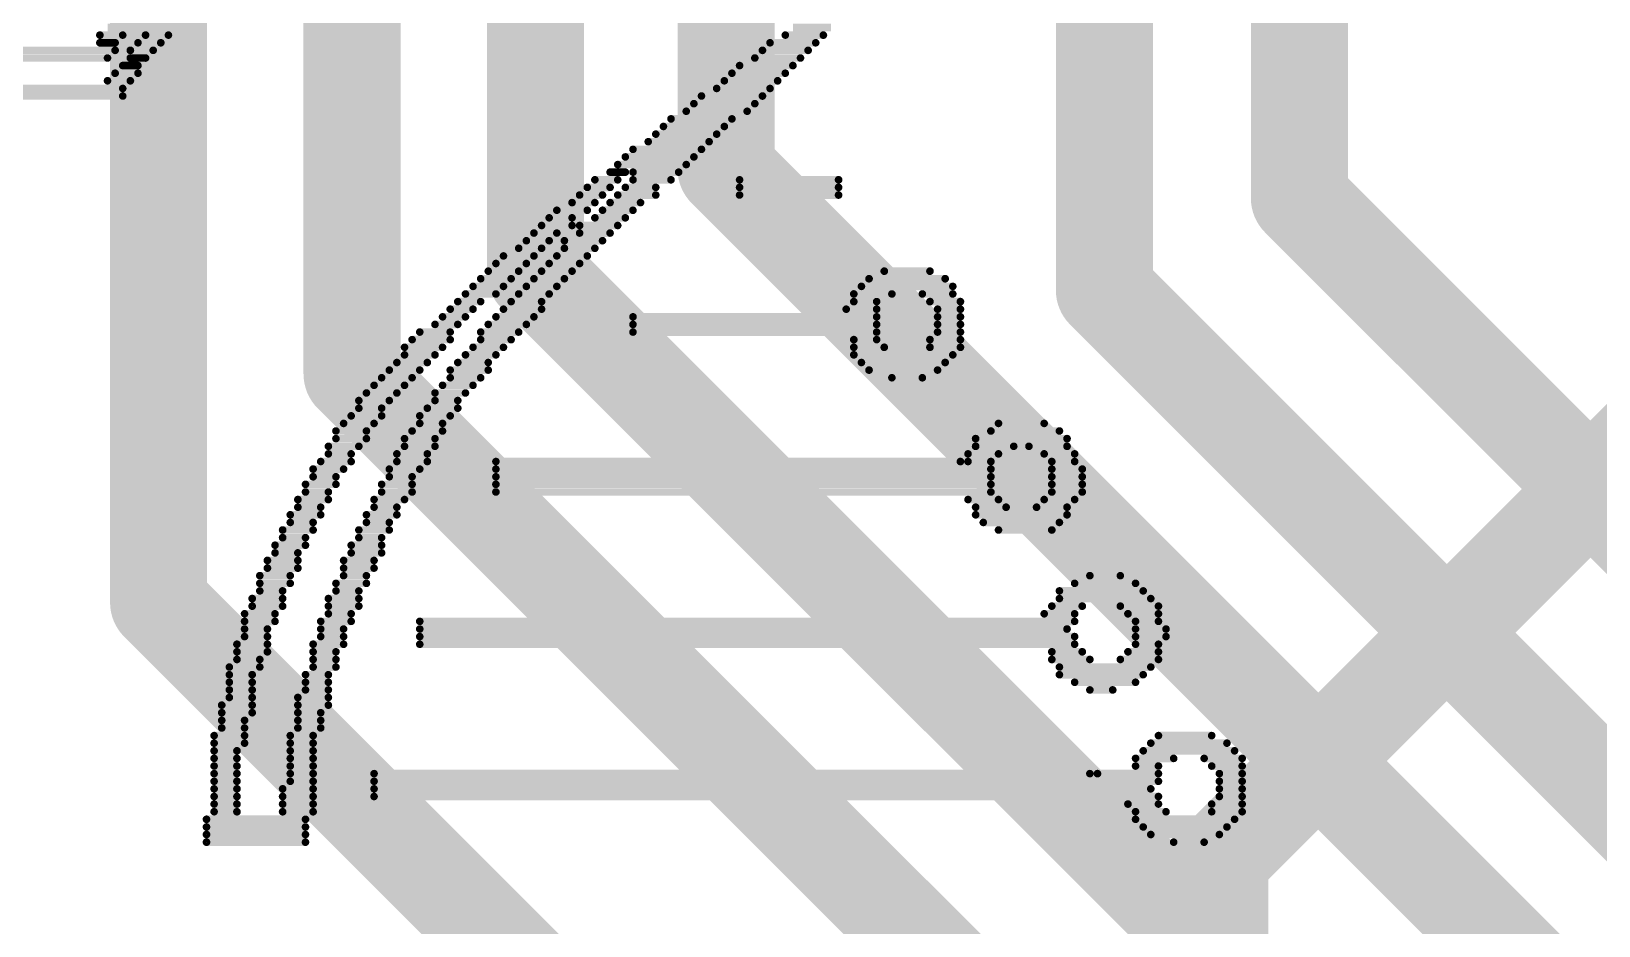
# Model space of a CAD drawing. Header units: millimetres. Extents: x 0 to 13.5, y -0.9 to 3.4.
# Drawn here: x 3.6511 to 3.8127, y 2.6218 to 2.714 of the extents above; entities that cross this region are included whole.
import ezdxf

# ---------------------------------------------------------------- set-up
doc = ezdxf.new("R2010")
doc.units = ezdxf.units.MM
doc.header["$MEASUREMENT"] = 0
for name, color, linetype in [('BottomLayer', 5, 'Continuous'), ('TopLayer', 1, 'Continuous'), ('TopOverlay', 2, 'Continuous')]:
    doc.layers.add(name, color=color, linetype=linetype)

msp = doc.modelspace()

# ---------------------------------------------------------------- linework, layer by layer
at = {"layer": 'BottomLayer', "const_width": 0.01}
for points in [[(3.70306, 2.68904), (3.70306, 3.07)], [(3.7818, 2.6968), (3.7818, 3.07)], [(3.68414, 2.67866), (3.68414, 2.88309)], [(3.7617, 2.6873), (3.7617, 2.88364)], [(3.7227, 2.6998), (3.7227, 2.813)], [(3.6642, 2.6551), (3.6642, 2.809)], [(3.7227, 2.6998), (4.0379, 2.3846)], [(3.7818, 2.6968), (4.0813, 2.3973)], [(3.70306, 2.68904), (3.8514, 2.5407)], [(3.7617, 2.6873), (4.0629, 2.3861)], [(3.68414, 2.67866), (3.831, 2.5318)], [(3.6642, 2.6551), (3.8052, 2.5141)]]:
    msp.add_lwpolyline(points, dxfattribs=at)
at = {"layer": 'BottomLayer', "const_width": 0.005}
for points in [[(3.7202, 2.6998, 1), (3.7252, 2.6998, 1)], [(3.7202, 2.6998, 1), (3.7252, 2.6998, 1)], [(3.7793, 2.6968, 1), (3.7843, 2.6968, 1)], [(3.7793, 2.6968, 1), (3.7843, 2.6968, 1)], [(3.70056, 2.68904, 1), (3.70556, 2.68904, 1)], [(3.70056, 2.68904, 1), (3.70556, 2.68904, 1)], [(3.7592, 2.6873, 1), (3.7642, 2.6873, 1)], [(3.7592, 2.6873, 1), (3.7642, 2.6873, 1)], [(3.68164, 2.67866, 1), (3.68664, 2.67866, 1)], [(3.68164, 2.67866, 1), (3.68664, 2.67866, 1)], [(3.6617, 2.6551, 1), (3.6667, 2.6551, 1)], [(3.6617, 2.6551, 1), (3.6667, 2.6551, 1)]]:
    msp.add_lwpolyline(points, format="xyb", close=True, dxfattribs=at)
at = {"layer": 'TopLayer', "const_width": 0.01}
for points in [[(3.7736, 2.6286), (3.826, 2.681)], [(3.7736, 2.501), (3.7736, 2.6286)]]:
    msp.add_lwpolyline(points, dxfattribs=at)
at = {"layer": 'TopLayer', "const_width": 0.005}
msp.add_lwpolyline([(3.7711, 2.6286, 1), (3.7761, 2.6286, 1)], format="xyb", close=True, dxfattribs=at)
msp.add_lwpolyline([(3.7711, 2.6286, 1), (3.7761, 2.6286, 1)], format="xyb", close=True, dxfattribs=at)
at = {"layer": 'TopOverlay', "const_width": 0.000785}
for points in [[(3.65894, 2.71439), (3.66129, 2.71439)], [(3.66286, 2.71439), (3.66522, 2.71439)], [(3.72959, 2.71439), (3.73351, 2.71439)], [(3.65815, 2.71361), (3.66051, 2.71361)], [(3.65815, 2.71282), (3.65972, 2.71282)], [(3.66208, 2.71282), (3.66443, 2.71282)], [(3.66286, 2.71361), (3.66522, 2.71361)], [(3.72723, 2.71282), (3.73194, 2.71282)], [(3.7288, 2.71361), (3.73273, 2.71361)], [(3.6448, 2.71204), (3.65972, 2.71204)], [(3.64637, 2.71125), (3.65894, 2.71125)], [(3.66129, 2.71204), (3.66365, 2.71204)], [(3.66129, 2.71125), (3.66286, 2.71125)], [(3.72566, 2.71125), (3.73037, 2.71125)], [(3.72645, 2.71204), (3.73116, 2.71204)], [(3.65972, 2.70968), (3.66208, 2.70968)], [(3.66051, 2.71047), (3.66208, 2.71047)], [(3.72331, 2.70968), (3.7288, 2.70968)], [(3.72409, 2.71047), (3.72959, 2.71047)], [(3.64716, 2.70811), (3.66051, 2.70811)], [(3.65894, 2.7089), (3.66129, 2.7089)], [(3.72174, 2.70811), (3.72723, 2.70811)], [(3.72252, 2.7089), (3.72802, 2.7089)], [(3.64637, 2.70733), (3.66051, 2.70733)], [(3.71938, 2.70654), (3.72566, 2.70654)], [(3.72017, 2.70733), (3.72645, 2.70733)], [(3.71703, 2.70497), (3.72331, 2.70497)], [(3.7186, 2.70576), (3.72488, 2.70576)], [(3.71546, 2.7034), (3.72174, 2.7034)], [(3.71624, 2.70419), (3.72252, 2.70419)], [(3.71232, 2.70105), (3.71938, 2.70105)], [(3.7131, 2.70183), (3.72017, 2.70183)], [(3.71467, 2.70262), (3.72095, 2.70262)], [(3.71075, 2.69948), (3.71232, 2.69948)], [(3.71153, 2.70026), (3.7186, 2.70026)], [(3.7131, 2.69948), (3.71781, 2.69948)], [(3.70839, 2.69791), (3.71075, 2.69791)], [(3.70918, 2.69869), (3.71153, 2.69869)], [(3.71232, 2.69791), (3.71546, 2.69791)], [(3.7131, 2.69869), (3.71703, 2.69869)], [(3.72409, 2.69869), (3.7343, 2.69869)], [(3.72409, 2.69791), (3.7343, 2.69791)], [(3.70682, 2.69634), (3.70918, 2.69634)], [(3.70761, 2.69712), (3.70996, 2.69712)], [(3.71075, 2.69634), (3.71389, 2.69634)], [(3.71153, 2.69712), (3.71546, 2.69712)], [(3.72409, 2.69712), (3.7343, 2.69712)], [(3.70447, 2.69477), (3.70682, 2.69477)], [(3.70525, 2.69555), (3.70839, 2.69555)], [(3.70918, 2.69477), (3.71232, 2.69477)], [(3.70996, 2.69555), (3.7131, 2.69555)], [(3.7029, 2.6932), (3.70525, 2.6932)], [(3.70368, 2.69398), (3.70682, 2.69398)], [(3.70761, 2.69398), (3.71153, 2.69398)], [(3.70761, 2.6932), (3.71075, 2.6932)], [(3.70133, 2.69163), (3.70368, 2.69163)], [(3.70211, 2.69241), (3.70447, 2.69241)], [(3.70604, 2.69241), (3.70996, 2.69241)], [(3.70604, 2.69163), (3.70918, 2.69163)], [(3.69897, 2.69006), (3.70211, 2.69006)], [(3.69976, 2.69084), (3.7029, 2.69084)], [(3.70447, 2.69006), (3.70761, 2.69006)], [(3.70525, 2.69084), (3.70839, 2.69084)], [(3.6974, 2.68849), (3.70054, 2.68849)], [(3.69819, 2.68927), (3.70133, 2.68927)], [(3.7029, 2.68849), (3.70604, 2.68849)], [(3.70368, 2.68927), (3.70682, 2.68927)], [(3.73744, 2.68849), (3.74529, 2.68849)], [(3.73901, 2.68927), (3.74372, 2.68927)], [(3.69583, 2.68692), (3.69897, 2.68692)], [(3.69662, 2.6877), (3.69976, 2.6877)], [(3.70133, 2.68692), (3.70447, 2.68692)], [(3.70211, 2.6877), (3.70525, 2.6877)], [(3.73587, 2.68692), (3.73979, 2.68692)], [(3.73665, 2.6877), (3.74608, 2.6877)], [(3.74293, 2.68692), (3.74608, 2.68692)], [(3.69426, 2.68535), (3.69662, 2.68535)], [(3.69505, 2.68613), (3.6974, 2.68613)], [(3.69976, 2.68535), (3.70368, 2.68535)], [(3.70054, 2.68613), (3.70368, 2.68613)], [(3.73508, 2.68535), (3.73822, 2.68535)], [(3.73587, 2.68613), (3.73822, 2.68613)], [(3.74372, 2.68613), (3.74686, 2.68613)], [(3.74451, 2.68535), (3.74686, 2.68535)], [(3.69269, 2.68378), (3.69505, 2.68378)], [(3.69348, 2.68456), (3.69583, 2.68456)], [(3.69819, 2.68378), (3.70211, 2.68378)], [(3.69897, 2.68456), (3.7029, 2.68456)], [(3.7131, 2.68456), (3.73822, 2.68456)], [(3.7131, 2.68378), (3.73822, 2.68378)], [(3.74451, 2.68456), (3.74686, 2.68456)], [(3.74451, 2.68378), (3.74686, 2.68378)], [(3.69034, 2.68221), (3.69426, 2.68221)], [(3.69112, 2.68299), (3.69426, 2.68299)], [(3.6974, 2.68299), (3.70133, 2.68299)], [(3.6974, 2.68221), (3.70054, 2.68221)], [(3.7131, 2.68299), (3.73822, 2.68299)], [(3.73587, 2.68221), (3.73822, 2.68221)], [(3.74372, 2.68221), (3.74686, 2.68221)], [(3.74451, 2.68299), (3.74686, 2.68299)], [(3.68955, 2.68142), (3.69348, 2.68142)], [(3.68955, 2.68064), (3.69269, 2.68064)], [(3.69583, 2.68064), (3.69897, 2.68064)], [(3.69662, 2.68142), (3.69976, 2.68142)], [(3.73587, 2.68142), (3.73901, 2.68142)], [(3.73587, 2.68064), (3.74608, 2.68064)], [(3.74372, 2.68142), (3.74686, 2.68142)], [(3.68798, 2.67907), (3.69112, 2.67907)], [(3.68877, 2.67985), (3.69191, 2.67985)], [(3.69426, 2.67907), (3.69819, 2.67907)], [(3.69505, 2.67985), (3.69819, 2.67985)], [(3.73665, 2.67985), (3.74529, 2.67985)], [(3.73744, 2.67907), (3.74451, 2.67907)], [(3.68641, 2.6775), (3.68955, 2.6775)], [(3.6872, 2.67828), (3.69034, 2.67828)], [(3.69348, 2.6775), (3.69662, 2.6775)], [(3.69426, 2.67828), (3.6974, 2.67828)], [(3.73979, 2.67828), (3.74293, 2.67828)], [(3.68484, 2.67593), (3.68798, 2.67593)], [(3.68563, 2.67671), (3.68877, 2.67671)], [(3.69269, 2.67671), (3.69583, 2.67671)], [(3.69269, 2.67593), (3.69505, 2.67593)], [(3.68406, 2.67435), (3.6872, 2.67435)], [(3.68484, 2.67514), (3.6872, 2.67514)], [(3.69112, 2.67435), (3.69426, 2.67435)], [(3.69191, 2.67514), (3.69505, 2.67514)], [(3.68249, 2.67279), (3.68563, 2.67279)], [(3.68249, 2.672), (3.68563, 2.672)], [(3.68327, 2.67357), (3.68641, 2.67357)], [(3.68955, 2.672), (3.69269, 2.672)], [(3.69034, 2.67279), (3.69348, 2.67279)], [(3.69112, 2.67357), (3.69348, 2.67357)], [(3.74843, 2.672), (3.75785, 2.672)], [(3.75, 2.67279), (3.75707, 2.67279)], [(3.75079, 2.67357), (3.7555, 2.67357)], [(3.6817, 2.67121), (3.68484, 2.67121)], [(3.6817, 2.67043), (3.68406, 2.67043)], [(3.68877, 2.67043), (3.69191, 2.67043)], [(3.68955, 2.67121), (3.69269, 2.67121)], [(3.74765, 2.67043), (3.75079, 2.67043)], [(3.74843, 2.67121), (3.75236, 2.67121)], [(3.75393, 2.67121), (3.75785, 2.67121)], [(3.7555, 2.67043), (3.75864, 2.67043)], [(3.68013, 2.66886), (3.68327, 2.66886)], [(3.68092, 2.66964), (3.68406, 2.66964)], [(3.68798, 2.66886), (3.69112, 2.66886)], [(3.68877, 2.66964), (3.69191, 2.66964)], [(3.69897, 2.66964), (3.74686, 2.66964)], [(3.69897, 2.66886), (3.75, 2.66886)], [(3.74765, 2.66964), (3.75, 2.66964)], [(3.75628, 2.66964), (3.75864, 2.66964)], [(3.75628, 2.66886), (3.75942, 2.66886)], [(3.67935, 2.66729), (3.68249, 2.66729)], [(3.68013, 2.66807), (3.68249, 2.66807)], [(3.6872, 2.66729), (3.69034, 2.66729)], [(3.68798, 2.66807), (3.69034, 2.66807)], [(3.69897, 2.66807), (3.75, 2.66807)], [(3.69897, 2.66729), (3.75, 2.66729)], [(3.75628, 2.66807), (3.75942, 2.66807)], [(3.75628, 2.66729), (3.75942, 2.66729)], [(3.67856, 2.66572), (3.6817, 2.66572)], [(3.67935, 2.6665), (3.6817, 2.6665)], [(3.68641, 2.66572), (3.68955, 2.66572)], [(3.6872, 2.6665), (3.69034, 2.6665)], [(3.69897, 2.6665), (3.75, 2.6665)], [(3.74765, 2.66572), (3.75079, 2.66572)], [(3.7555, 2.66572), (3.75864, 2.66572)], [(3.75628, 2.6665), (3.75942, 2.6665)], [(3.67778, 2.66415), (3.68092, 2.66415)], [(3.67856, 2.66493), (3.68092, 2.66493)], [(3.68563, 2.66415), (3.68877, 2.66415)], [(3.68641, 2.66493), (3.68877, 2.66493)], [(3.74843, 2.66493), (3.75157, 2.66493)], [(3.74843, 2.66415), (3.75785, 2.66415)], [(3.75471, 2.66493), (3.75785, 2.66493)], [(3.67699, 2.66258), (3.68013, 2.66258)], [(3.67778, 2.66336), (3.68013, 2.66336)], [(3.68484, 2.66258), (3.68798, 2.66258)], [(3.68563, 2.66336), (3.68798, 2.66336)], [(3.74922, 2.66336), (3.75707, 2.66336)], [(3.75079, 2.66258), (3.75628, 2.66258)], [(3.67621, 2.66101), (3.67935, 2.66101)], [(3.67699, 2.66179), (3.67935, 2.66179)], [(3.68406, 2.66101), (3.6872, 2.66101)], [(3.68484, 2.66179), (3.6872, 2.66179)], [(3.67542, 2.65944), (3.67856, 2.65944)], [(3.67621, 2.66022), (3.67856, 2.66022)], [(3.68327, 2.65944), (3.68641, 2.65944)], [(3.68406, 2.66022), (3.6872, 2.66022)], [(3.67464, 2.65787), (3.67778, 2.65787)], [(3.67542, 2.65865), (3.67856, 2.65865)], [(3.68327, 2.65865), (3.68641, 2.65865)], [(3.68327, 2.65787), (3.68563, 2.65787)], [(3.76021, 2.65787), (3.76335, 2.65787)], [(3.67464, 2.65708), (3.67778, 2.65708)], [(3.67464, 2.6563), (3.67699, 2.6563)], [(3.68249, 2.65708), (3.68563, 2.65708)], [(3.68249, 2.6563), (3.68484, 2.6563)], [(3.75707, 2.6563), (3.7657, 2.6563)], [(3.75864, 2.65708), (3.76492, 2.65708)], [(3.67385, 2.65551), (3.67699, 2.65551)], [(3.67385, 2.65473), (3.67699, 2.65473)], [(3.6817, 2.65551), (3.68484, 2.65551)], [(3.6817, 2.65473), (3.68484, 2.65473)], [(3.75628, 2.65473), (3.75942, 2.65473)], [(3.75707, 2.65551), (3.76649, 2.65551)], [(3.76335, 2.65473), (3.76727, 2.65473)], [(3.67307, 2.65394), (3.67621, 2.65394)], [(3.67307, 2.65316), (3.67621, 2.65316)], [(3.68092, 2.65316), (3.68406, 2.65316)], [(3.6817, 2.65394), (3.68406, 2.65394)], [(3.69112, 2.65316), (3.75864, 2.65316)], [(3.7555, 2.65394), (3.75864, 2.65394)], [(3.76413, 2.65394), (3.76727, 2.65394)], [(3.76492, 2.65316), (3.76727, 2.65316)], [(3.67307, 2.65237), (3.67542, 2.65237)], [(3.67307, 2.65159), (3.67542, 2.65159)], [(3.68092, 2.65237), (3.68327, 2.65237)], [(3.68092, 2.65159), (3.68327, 2.65159)], [(3.69112, 2.65237), (3.75785, 2.65237)], [(3.69112, 2.65159), (3.75864, 2.65159)], [(3.76492, 2.65237), (3.76806, 2.65237)], [(3.76492, 2.65159), (3.76806, 2.65159)], [(3.67228, 2.6508), (3.67542, 2.6508)], [(3.67228, 2.65002), (3.67542, 2.65002)], [(3.68013, 2.6508), (3.68327, 2.6508)], [(3.68013, 2.65002), (3.68249, 2.65002)], [(3.69112, 2.6508), (3.75864, 2.6508)], [(3.75628, 2.65002), (3.75942, 2.65002)], [(3.76413, 2.65002), (3.76727, 2.65002)], [(3.76492, 2.6508), (3.76727, 2.6508)], [(3.6715, 2.64845), (3.67464, 2.64845)], [(3.67228, 2.64923), (3.67464, 2.64923)], [(3.68013, 2.64923), (3.68249, 2.64923)], [(3.68013, 2.64845), (3.68249, 2.64845)], [(3.75628, 2.64923), (3.76021, 2.64923)], [(3.75707, 2.64845), (3.76649, 2.64845)], [(3.76335, 2.64923), (3.76727, 2.64923)], [(3.6715, 2.64766), (3.67385, 2.64766)], [(3.6715, 2.64688), (3.67385, 2.64688)], [(3.67935, 2.64766), (3.6817, 2.64766)], [(3.67935, 2.64688), (3.6817, 2.64688)], [(3.75707, 2.64766), (3.7657, 2.64766)], [(3.75864, 2.64688), (3.76492, 2.64688)], [(3.67071, 2.64452), (3.67385, 2.64452)], [(3.6715, 2.64609), (3.67385, 2.64609)], [(3.6715, 2.64531), (3.67385, 2.64531)], [(3.67856, 2.64531), (3.6817, 2.64531)], [(3.67856, 2.64452), (3.6817, 2.64452)], [(3.67935, 2.64609), (3.6817, 2.64609)], [(3.76021, 2.64609), (3.76256, 2.64609)], [(3.67071, 2.64374), (3.67385, 2.64374)], [(3.67071, 2.64295), (3.67307, 2.64295)], [(3.67856, 2.64374), (3.68092, 2.64374)], [(3.67856, 2.64295), (3.68092, 2.64295)], [(3.66993, 2.64138), (3.67307, 2.64138)], [(3.67071, 2.64217), (3.67307, 2.64217)], [(3.67778, 2.64138), (3.68013, 2.64138)], [(3.67856, 2.64217), (3.68092, 2.64217)], [(3.76727, 2.64138), (3.77277, 2.64138)], [(3.66993, 2.6406), (3.67307, 2.6406)], [(3.66993, 2.63981), (3.67228, 2.63981)], [(3.67778, 2.6406), (3.68013, 2.6406)], [(3.67778, 2.63981), (3.68013, 2.63981)], [(3.7657, 2.63981), (3.77512, 2.63981)], [(3.76649, 2.6406), (3.77434, 2.6406)], [(3.66993, 2.63903), (3.67228, 2.63903)], [(3.66993, 2.63824), (3.67228, 2.63824)], [(3.67778, 2.63903), (3.68013, 2.63903)], [(3.67778, 2.63824), (3.68013, 2.63824)], [(3.76492, 2.63903), (3.76884, 2.63903)], [(3.76492, 2.63824), (3.76727, 2.63824)], [(3.77198, 2.63903), (3.77591, 2.63903)], [(3.77277, 2.63824), (3.77591, 2.63824)], [(3.66993, 2.63746), (3.67228, 2.63746)], [(3.66993, 2.63667), (3.67228, 2.63667)], [(3.67778, 2.63746), (3.68013, 2.63746)], [(3.67778, 2.63667), (3.68013, 2.63667)], [(3.68641, 2.63746), (3.76021, 2.63746)], [(3.68641, 2.63667), (3.76727, 2.63667)], [(3.76099, 2.63746), (3.76727, 2.63746)], [(3.77355, 2.63746), (3.77591, 2.63746)], [(3.77355, 2.63667), (3.77591, 2.63667)], [(3.66993, 2.63589), (3.67228, 2.63589)], [(3.66993, 2.6351), (3.67228, 2.6351)], [(3.67699, 2.63589), (3.68013, 2.63589)], [(3.67699, 2.6351), (3.68013, 2.6351)], [(3.68641, 2.63589), (3.76649, 2.63589)], [(3.68641, 2.6351), (3.76727, 2.6351)], [(3.77355, 2.63589), (3.77591, 2.63589)], [(3.77355, 2.6351), (3.77591, 2.6351)], [(3.66993, 2.63432), (3.67228, 2.63432)], [(3.66993, 2.63353), (3.67228, 2.63353)], [(3.67699, 2.63432), (3.68013, 2.63432)], [(3.67699, 2.63353), (3.68013, 2.63353)], [(3.76413, 2.63432), (3.76727, 2.63432)], [(3.76492, 2.63353), (3.76806, 2.63353)], [(3.77277, 2.63432), (3.77591, 2.63432)], [(3.77277, 2.63353), (3.77591, 2.63353)], [(3.66914, 2.63275), (3.67935, 2.63275)], [(3.66914, 2.63196), (3.67935, 2.63196)], [(3.76492, 2.63275), (3.77512, 2.63275)], [(3.7657, 2.63196), (3.77434, 2.63196)], [(3.66914, 2.63118), (3.67935, 2.63118)], [(3.66914, 2.63039), (3.67935, 2.63039)], [(3.76649, 2.63118), (3.77355, 2.63118)], [(3.76884, 2.63039), (3.77198, 2.63039)]]:
    msp.add_lwpolyline(points, dxfattribs=at)
at = {"layer": 'TopOverlay', "const_width": 0.000392}
for points in [[(3.65795, 2.71361, 1), (3.65835, 2.71361, 1)], [(3.65795, 2.71282, 1), (3.65835, 2.71282, 1)], [(3.65952, 2.71282, 1), (3.65992, 2.71282, 1)], [(3.66031, 2.71361, 1), (3.6607, 2.71361, 1)], [(3.66188, 2.71282, 1), (3.66227, 2.71282, 1)], [(3.66266, 2.71361, 1), (3.66306, 2.71361, 1)], [(3.66423, 2.71282, 1), (3.66463, 2.71282, 1)], [(3.66502, 2.71361, 1), (3.66541, 2.71361, 1)], [(3.72704, 2.71282, 1), (3.72743, 2.71282, 1)], [(3.72861, 2.71361, 1), (3.729, 2.71361, 1)], [(3.73175, 2.71282, 1), (3.73214, 2.71282, 1)], [(3.73253, 2.71361, 1), (3.73293, 2.71361, 1)], [(3.65874, 2.71125, 1), (3.65913, 2.71125, 1)], [(3.65952, 2.71204, 1), (3.65992, 2.71204, 1)], [(3.66109, 2.71204, 1), (3.66149, 2.71204, 1)], [(3.66109, 2.71125, 1), (3.66149, 2.71125, 1)], [(3.66266, 2.71125, 1), (3.66306, 2.71125, 1)], [(3.66345, 2.71204, 1), (3.66384, 2.71204, 1)], [(3.72547, 2.71125, 1), (3.72586, 2.71125, 1)], [(3.72625, 2.71204, 1), (3.72665, 2.71204, 1)], [(3.73018, 2.71125, 1), (3.73057, 2.71125, 1)], [(3.73096, 2.71204, 1), (3.73136, 2.71204, 1)], [(3.65952, 2.70968, 1), (3.65992, 2.70968, 1)], [(3.66031, 2.71047, 1), (3.6607, 2.71047, 1)], [(3.66188, 2.71047, 1), (3.66227, 2.71047, 1)], [(3.66188, 2.70968, 1), (3.66227, 2.70968, 1)], [(3.72311, 2.70968, 1), (3.7235, 2.70968, 1)], [(3.7239, 2.71047, 1), (3.72429, 2.71047, 1)], [(3.72861, 2.70968, 1), (3.729, 2.70968, 1)], [(3.72939, 2.71047, 1), (3.72979, 2.71047, 1)], [(3.65874, 2.7089, 1), (3.65913, 2.7089, 1)], [(3.66031, 2.70811, 1), (3.6607, 2.70811, 1)], [(3.66109, 2.7089, 1), (3.66149, 2.7089, 1)], [(3.72154, 2.70811, 1), (3.72193, 2.70811, 1)], [(3.72233, 2.7089, 1), (3.72272, 2.7089, 1)], [(3.72704, 2.70811, 1), (3.72743, 2.70811, 1)], [(3.72782, 2.7089, 1), (3.72822, 2.7089, 1)], [(3.66031, 2.70733, 1), (3.6607, 2.70733, 1)], [(3.71919, 2.70654, 1), (3.71958, 2.70654, 1)], [(3.71997, 2.70733, 1), (3.72036, 2.70733, 1)], [(3.72547, 2.70654, 1), (3.72586, 2.70654, 1)], [(3.72625, 2.70733, 1), (3.72665, 2.70733, 1)], [(3.71683, 2.70497, 1), (3.71722, 2.70497, 1)], [(3.7184, 2.70576, 1), (3.71879, 2.70576, 1)], [(3.72311, 2.70497, 1), (3.7235, 2.70497, 1)], [(3.72468, 2.70576, 1), (3.72507, 2.70576, 1)], [(3.71526, 2.7034, 1), (3.71565, 2.7034, 1)], [(3.71605, 2.70419, 1), (3.71644, 2.70419, 1)], [(3.72154, 2.7034, 1), (3.72193, 2.7034, 1)], [(3.72233, 2.70419, 1), (3.72272, 2.70419, 1)], [(3.71212, 2.70105, 1), (3.71251, 2.70105, 1)], [(3.71291, 2.70183, 1), (3.7133, 2.70183, 1)], [(3.71448, 2.70262, 1), (3.71487, 2.70262, 1)], [(3.71919, 2.70105, 1), (3.71958, 2.70105, 1)], [(3.71997, 2.70183, 1), (3.72036, 2.70183, 1)], [(3.72076, 2.70262, 1), (3.72115, 2.70262, 1)], [(3.71055, 2.69948, 1), (3.71094, 2.69948, 1)], [(3.71134, 2.70026, 1), (3.71173, 2.70026, 1)], [(3.71212, 2.69948, 1), (3.71251, 2.69948, 1)], [(3.71291, 2.69948, 1), (3.7133, 2.69948, 1)], [(3.71762, 2.69948, 1), (3.71801, 2.69948, 1)], [(3.7184, 2.70026, 1), (3.71879, 2.70026, 1)], [(3.7082, 2.69791, 1), (3.70859, 2.69791, 1)], [(3.70898, 2.69869, 1), (3.70937, 2.69869, 1)], [(3.71055, 2.69791, 1), (3.71094, 2.69791, 1)], [(3.71134, 2.69869, 1), (3.71173, 2.69869, 1)], [(3.71212, 2.69791, 1), (3.71251, 2.69791, 1)], [(3.71291, 2.69869, 1), (3.7133, 2.69869, 1)], [(3.71526, 2.69791, 1), (3.71565, 2.69791, 1)], [(3.71683, 2.69869, 1), (3.71722, 2.69869, 1)], [(3.7239, 2.69869, 1), (3.72429, 2.69869, 1)], [(3.7239, 2.69791, 1), (3.72429, 2.69791, 1)], [(3.7341, 2.69869, 1), (3.7345, 2.69869, 1)], [(3.7341, 2.69791, 1), (3.7345, 2.69791, 1)], [(3.70663, 2.69634, 1), (3.70702, 2.69634, 1)], [(3.70741, 2.69712, 1), (3.7078, 2.69712, 1)], [(3.70898, 2.69634, 1), (3.70937, 2.69634, 1)], [(3.70977, 2.69712, 1), (3.71016, 2.69712, 1)], [(3.71055, 2.69634, 1), (3.71094, 2.69634, 1)], [(3.71134, 2.69712, 1), (3.71173, 2.69712, 1)], [(3.71369, 2.69634, 1), (3.71408, 2.69634, 1)], [(3.71526, 2.69712, 1), (3.71565, 2.69712, 1)], [(3.7239, 2.69712, 1), (3.72429, 2.69712, 1)], [(3.7341, 2.69712, 1), (3.7345, 2.69712, 1)], [(3.70427, 2.69477, 1), (3.70466, 2.69477, 1)], [(3.70506, 2.69555, 1), (3.70545, 2.69555, 1)], [(3.70663, 2.69477, 1), (3.70702, 2.69477, 1)], [(3.7082, 2.69555, 1), (3.70859, 2.69555, 1)], [(3.70898, 2.69477, 1), (3.70937, 2.69477, 1)], [(3.70977, 2.69555, 1), (3.71016, 2.69555, 1)], [(3.71212, 2.69477, 1), (3.71251, 2.69477, 1)], [(3.71291, 2.69555, 1), (3.7133, 2.69555, 1)], [(3.7027, 2.6932, 1), (3.70309, 2.6932, 1)], [(3.70349, 2.69398, 1), (3.70388, 2.69398, 1)], [(3.70506, 2.6932, 1), (3.70545, 2.6932, 1)], [(3.70663, 2.69398, 1), (3.70702, 2.69398, 1)], [(3.70741, 2.69398, 1), (3.7078, 2.69398, 1)], [(3.70741, 2.6932, 1), (3.7078, 2.6932, 1)], [(3.71055, 2.6932, 1), (3.71094, 2.6932, 1)], [(3.71134, 2.69398, 1), (3.71173, 2.69398, 1)], [(3.70113, 2.69163, 1), (3.70152, 2.69163, 1)], [(3.70192, 2.69241, 1), (3.70231, 2.69241, 1)], [(3.70349, 2.69163, 1), (3.70388, 2.69163, 1)], [(3.70427, 2.69241, 1), (3.70466, 2.69241, 1)], [(3.70584, 2.69241, 1), (3.70623, 2.69241, 1)], [(3.70584, 2.69163, 1), (3.70623, 2.69163, 1)], [(3.70898, 2.69163, 1), (3.70937, 2.69163, 1)], [(3.70977, 2.69241, 1), (3.71016, 2.69241, 1)], [(3.69878, 2.69006, 1), (3.69917, 2.69006, 1)], [(3.69956, 2.69084, 1), (3.69995, 2.69084, 1)], [(3.70192, 2.69006, 1), (3.70231, 2.69006, 1)], [(3.7027, 2.69084, 1), (3.70309, 2.69084, 1)], [(3.70427, 2.69006, 1), (3.70466, 2.69006, 1)], [(3.70506, 2.69084, 1), (3.70545, 2.69084, 1)], [(3.70741, 2.69006, 1), (3.7078, 2.69006, 1)], [(3.7082, 2.69084, 1), (3.70859, 2.69084, 1)], [(3.69721, 2.68849, 1), (3.6976, 2.68849, 1)], [(3.69799, 2.68927, 1), (3.69838, 2.68927, 1)], [(3.70035, 2.68849, 1), (3.70074, 2.68849, 1)], [(3.70113, 2.68927, 1), (3.70152, 2.68927, 1)], [(3.7027, 2.68849, 1), (3.70309, 2.68849, 1)], [(3.70349, 2.68927, 1), (3.70388, 2.68927, 1)], [(3.70584, 2.68849, 1), (3.70623, 2.68849, 1)], [(3.70663, 2.68927, 1), (3.70702, 2.68927, 1)], [(3.73724, 2.68849, 1), (3.73764, 2.68849, 1)], [(3.73881, 2.68927, 1), (3.73921, 2.68927, 1)], [(3.74352, 2.68927, 1), (3.74392, 2.68927, 1)], [(3.74509, 2.68849, 1), (3.74549, 2.68849, 1)], [(3.69564, 2.68692, 1), (3.69603, 2.68692, 1)], [(3.69642, 2.6877, 1), (3.69681, 2.6877, 1)], [(3.69878, 2.68692, 1), (3.69917, 2.68692, 1)], [(3.69956, 2.6877, 1), (3.69995, 2.6877, 1)], [(3.70113, 2.68692, 1), (3.70152, 2.68692, 1)], [(3.70192, 2.6877, 1), (3.70231, 2.6877, 1)], [(3.70427, 2.68692, 1), (3.70466, 2.68692, 1)], [(3.70506, 2.6877, 1), (3.70545, 2.6877, 1)], [(3.73567, 2.68692, 1), (3.73607, 2.68692, 1)], [(3.73646, 2.6877, 1), (3.73685, 2.6877, 1)], [(3.7396, 2.68692, 1), (3.73999, 2.68692, 1)], [(3.74274, 2.68692, 1), (3.74313, 2.68692, 1)], [(3.74588, 2.6877, 1), (3.74627, 2.6877, 1)], [(3.74588, 2.68692, 1), (3.74627, 2.68692, 1)], [(3.69407, 2.68535, 1), (3.69446, 2.68535, 1)], [(3.69485, 2.68613, 1), (3.69524, 2.68613, 1)], [(3.69642, 2.68535, 1), (3.69681, 2.68535, 1)], [(3.69721, 2.68613, 1), (3.6976, 2.68613, 1)], [(3.69956, 2.68535, 1), (3.69995, 2.68535, 1)], [(3.70035, 2.68613, 1), (3.70074, 2.68613, 1)], [(3.70349, 2.68613, 1), (3.70388, 2.68613, 1)], [(3.70349, 2.68535, 1), (3.70388, 2.68535, 1)], [(3.73489, 2.68535, 1), (3.73528, 2.68535, 1)], [(3.73567, 2.68613, 1), (3.73607, 2.68613, 1)], [(3.73803, 2.68613, 1), (3.73842, 2.68613, 1)], [(3.73803, 2.68535, 1), (3.73842, 2.68535, 1)], [(3.74352, 2.68613, 1), (3.74392, 2.68613, 1)], [(3.74431, 2.68535, 1), (3.7447, 2.68535, 1)], [(3.74666, 2.68613, 1), (3.74706, 2.68613, 1)], [(3.74666, 2.68535, 1), (3.74706, 2.68535, 1)], [(3.6925, 2.68378, 1), (3.69289, 2.68378, 1)], [(3.69328, 2.68456, 1), (3.69367, 2.68456, 1)], [(3.69485, 2.68378, 1), (3.69524, 2.68378, 1)], [(3.69564, 2.68456, 1), (3.69603, 2.68456, 1)], [(3.69799, 2.68378, 1), (3.69838, 2.68378, 1)], [(3.69878, 2.68456, 1), (3.69917, 2.68456, 1)], [(3.70192, 2.68378, 1), (3.70231, 2.68378, 1)], [(3.7027, 2.68456, 1), (3.70309, 2.68456, 1)], [(3.71291, 2.68456, 1), (3.7133, 2.68456, 1)], [(3.71291, 2.68378, 1), (3.7133, 2.68378, 1)], [(3.73803, 2.68456, 1), (3.73842, 2.68456, 1)], [(3.73803, 2.68378, 1), (3.73842, 2.68378, 1)], [(3.74431, 2.68456, 1), (3.7447, 2.68456, 1)], [(3.74431, 2.68378, 1), (3.7447, 2.68378, 1)], [(3.74666, 2.68456, 1), (3.74706, 2.68456, 1)], [(3.74666, 2.68378, 1), (3.74706, 2.68378, 1)], [(3.69014, 2.68221, 1), (3.69053, 2.68221, 1)], [(3.69093, 2.68299, 1), (3.69132, 2.68299, 1)], [(3.69407, 2.68299, 1), (3.69446, 2.68299, 1)], [(3.69407, 2.68221, 1), (3.69446, 2.68221, 1)], [(3.69721, 2.68299, 1), (3.6976, 2.68299, 1)], [(3.69721, 2.68221, 1), (3.6976, 2.68221, 1)], [(3.70035, 2.68221, 1), (3.70074, 2.68221, 1)], [(3.70113, 2.68299, 1), (3.70152, 2.68299, 1)], [(3.71291, 2.68299, 1), (3.7133, 2.68299, 1)], [(3.73567, 2.68221, 1), (3.73607, 2.68221, 1)], [(3.73803, 2.68299, 1), (3.73842, 2.68299, 1)], [(3.73803, 2.68221, 1), (3.73842, 2.68221, 1)], [(3.74352, 2.68221, 1), (3.74392, 2.68221, 1)], [(3.74431, 2.68299, 1), (3.7447, 2.68299, 1)], [(3.74666, 2.68299, 1), (3.74706, 2.68299, 1)], [(3.74666, 2.68221, 1), (3.74706, 2.68221, 1)], [(3.68936, 2.68142, 1), (3.68975, 2.68142, 1)], [(3.68936, 2.68064, 1), (3.68975, 2.68064, 1)], [(3.6925, 2.68064, 1), (3.69289, 2.68064, 1)], [(3.69328, 2.68142, 1), (3.69367, 2.68142, 1)], [(3.69564, 2.68064, 1), (3.69603, 2.68064, 1)], [(3.69642, 2.68142, 1), (3.69681, 2.68142, 1)], [(3.69878, 2.68064, 1), (3.69917, 2.68064, 1)], [(3.69956, 2.68142, 1), (3.69995, 2.68142, 1)], [(3.73567, 2.68142, 1), (3.73607, 2.68142, 1)], [(3.73567, 2.68064, 1), (3.73607, 2.68064, 1)], [(3.73881, 2.68142, 1), (3.73921, 2.68142, 1)], [(3.74352, 2.68142, 1), (3.74392, 2.68142, 1)], [(3.74588, 2.68064, 1), (3.74627, 2.68064, 1)], [(3.74666, 2.68142, 1), (3.74706, 2.68142, 1)], [(3.68779, 2.67907, 1), (3.68818, 2.67907, 1)], [(3.68857, 2.67985, 1), (3.68896, 2.67985, 1)], [(3.69093, 2.67907, 1), (3.69132, 2.67907, 1)], [(3.69171, 2.67985, 1), (3.6921, 2.67985, 1)], [(3.69407, 2.67907, 1), (3.69446, 2.67907, 1)], [(3.69485, 2.67985, 1), (3.69524, 2.67985, 1)], [(3.69799, 2.67985, 1), (3.69838, 2.67985, 1)], [(3.69799, 2.67907, 1), (3.69838, 2.67907, 1)], [(3.73646, 2.67985, 1), (3.73685, 2.67985, 1)], [(3.73724, 2.67907, 1), (3.73764, 2.67907, 1)], [(3.74431, 2.67907, 1), (3.7447, 2.67907, 1)], [(3.74509, 2.67985, 1), (3.74549, 2.67985, 1)], [(3.68622, 2.6775, 1), (3.68661, 2.6775, 1)], [(3.687, 2.67828, 1), (3.68739, 2.67828, 1)], [(3.68936, 2.6775, 1), (3.68975, 2.6775, 1)], [(3.69014, 2.67828, 1), (3.69053, 2.67828, 1)], [(3.69328, 2.6775, 1), (3.69367, 2.6775, 1)], [(3.69407, 2.67828, 1), (3.69446, 2.67828, 1)], [(3.69642, 2.6775, 1), (3.69681, 2.6775, 1)], [(3.69721, 2.67828, 1), (3.6976, 2.67828, 1)], [(3.7396, 2.67828, 1), (3.73999, 2.67828, 1)], [(3.74274, 2.67828, 1), (3.74313, 2.67828, 1)], [(3.68465, 2.67593, 1), (3.68504, 2.67593, 1)], [(3.68543, 2.67671, 1), (3.68582, 2.67671, 1)], [(3.68779, 2.67593, 1), (3.68818, 2.67593, 1)], [(3.68857, 2.67671, 1), (3.68896, 2.67671, 1)], [(3.6925, 2.67671, 1), (3.69289, 2.67671, 1)], [(3.6925, 2.67593, 1), (3.69289, 2.67593, 1)], [(3.69485, 2.67593, 1), (3.69524, 2.67593, 1)], [(3.69564, 2.67671, 1), (3.69603, 2.67671, 1)], [(3.68386, 2.67435, 1), (3.68425, 2.67435, 1)], [(3.68465, 2.67514, 1), (3.68504, 2.67514, 1)], [(3.687, 2.67514, 1), (3.68739, 2.67514, 1)], [(3.687, 2.67435, 1), (3.68739, 2.67435, 1)], [(3.69093, 2.67435, 1), (3.69132, 2.67435, 1)], [(3.69171, 2.67514, 1), (3.6921, 2.67514, 1)], [(3.69407, 2.67435, 1), (3.69446, 2.67435, 1)], [(3.69485, 2.67514, 1), (3.69524, 2.67514, 1)], [(3.68229, 2.67279, 1), (3.68268, 2.67279, 1)], [(3.68229, 2.672, 1), (3.68268, 2.672, 1)], [(3.68308, 2.67357, 1), (3.68347, 2.67357, 1)], [(3.68543, 2.67279, 1), (3.68582, 2.67279, 1)], [(3.68543, 2.672, 1), (3.68582, 2.672, 1)], [(3.68622, 2.67357, 1), (3.68661, 2.67357, 1)], [(3.68936, 2.672, 1), (3.68975, 2.672, 1)], [(3.69014, 2.67279, 1), (3.69053, 2.67279, 1)], [(3.69093, 2.67357, 1), (3.69132, 2.67357, 1)], [(3.6925, 2.672, 1), (3.69289, 2.672, 1)], [(3.69328, 2.67357, 1), (3.69367, 2.67357, 1)], [(3.69328, 2.67279, 1), (3.69367, 2.67279, 1)], [(3.74823, 2.672, 1), (3.74863, 2.672, 1)], [(3.7498, 2.67279, 1), (3.7502, 2.67279, 1)], [(3.75059, 2.67357, 1), (3.75098, 2.67357, 1)], [(3.7553, 2.67357, 1), (3.75569, 2.67357, 1)], [(3.75687, 2.67279, 1), (3.75726, 2.67279, 1)], [(3.75765, 2.672, 1), (3.75805, 2.672, 1)], [(3.68151, 2.67121, 1), (3.6819, 2.67121, 1)], [(3.68151, 2.67043, 1), (3.6819, 2.67043, 1)], [(3.68386, 2.67043, 1), (3.68425, 2.67043, 1)], [(3.68465, 2.67121, 1), (3.68504, 2.67121, 1)], [(3.68857, 2.67043, 1), (3.68896, 2.67043, 1)], [(3.68936, 2.67121, 1), (3.68975, 2.67121, 1)], [(3.69171, 2.67043, 1), (3.6921, 2.67043, 1)], [(3.6925, 2.67121, 1), (3.69289, 2.67121, 1)], [(3.74745, 2.67043, 1), (3.74784, 2.67043, 1)], [(3.74823, 2.67121, 1), (3.74863, 2.67121, 1)], [(3.75059, 2.67043, 1), (3.75098, 2.67043, 1)], [(3.75216, 2.67121, 1), (3.75255, 2.67121, 1)], [(3.75373, 2.67121, 1), (3.75412, 2.67121, 1)], [(3.7553, 2.67043, 1), (3.75569, 2.67043, 1)], [(3.75765, 2.67121, 1), (3.75805, 2.67121, 1)], [(3.75844, 2.67043, 1), (3.75883, 2.67043, 1)], [(3.67993, 2.66886, 1), (3.68033, 2.66886, 1)], [(3.68072, 2.66964, 1), (3.68111, 2.66964, 1)], [(3.68308, 2.66886, 1), (3.68347, 2.66886, 1)], [(3.68386, 2.66964, 1), (3.68425, 2.66964, 1)], [(3.68779, 2.66886, 1), (3.68818, 2.66886, 1)], [(3.68857, 2.66964, 1), (3.68896, 2.66964, 1)], [(3.69093, 2.66886, 1), (3.69132, 2.66886, 1)], [(3.69171, 2.66964, 1), (3.6921, 2.66964, 1)], [(3.69878, 2.66964, 1), (3.69917, 2.66964, 1)], [(3.69878, 2.66886, 1), (3.69917, 2.66886, 1)], [(3.74666, 2.66964, 1), (3.74706, 2.66964, 1)], [(3.74745, 2.66964, 1), (3.74784, 2.66964, 1)], [(3.7498, 2.66964, 1), (3.7502, 2.66964, 1)], [(3.7498, 2.66886, 1), (3.7502, 2.66886, 1)], [(3.75608, 2.66964, 1), (3.75648, 2.66964, 1)], [(3.75608, 2.66886, 1), (3.75648, 2.66886, 1)], [(3.75844, 2.66964, 1), (3.75883, 2.66964, 1)], [(3.75922, 2.66886, 1), (3.75962, 2.66886, 1)], [(3.67915, 2.66729, 1), (3.67954, 2.66729, 1)], [(3.67993, 2.66807, 1), (3.68033, 2.66807, 1)], [(3.68229, 2.66807, 1), (3.68268, 2.66807, 1)], [(3.68229, 2.66729, 1), (3.68268, 2.66729, 1)], [(3.687, 2.66729, 1), (3.68739, 2.66729, 1)], [(3.68779, 2.66807, 1), (3.68818, 2.66807, 1)], [(3.69014, 2.66807, 1), (3.69053, 2.66807, 1)], [(3.69014, 2.66729, 1), (3.69053, 2.66729, 1)], [(3.69878, 2.66807, 1), (3.69917, 2.66807, 1)], [(3.69878, 2.66729, 1), (3.69917, 2.66729, 1)], [(3.7498, 2.66807, 1), (3.7502, 2.66807, 1)], [(3.7498, 2.66729, 1), (3.7502, 2.66729, 1)], [(3.75608, 2.66807, 1), (3.75648, 2.66807, 1)], [(3.75608, 2.66729, 1), (3.75648, 2.66729, 1)], [(3.75922, 2.66807, 1), (3.75962, 2.66807, 1)], [(3.75922, 2.66729, 1), (3.75962, 2.66729, 1)], [(3.67836, 2.66572, 1), (3.67876, 2.66572, 1)], [(3.67915, 2.6665, 1), (3.67954, 2.6665, 1)], [(3.68151, 2.6665, 1), (3.6819, 2.6665, 1)], [(3.68151, 2.66572, 1), (3.6819, 2.66572, 1)], [(3.68622, 2.66572, 1), (3.68661, 2.66572, 1)], [(3.687, 2.6665, 1), (3.68739, 2.6665, 1)], [(3.68936, 2.66572, 1), (3.68975, 2.66572, 1)], [(3.69014, 2.6665, 1), (3.69053, 2.6665, 1)], [(3.69878, 2.6665, 1), (3.69917, 2.6665, 1)], [(3.74745, 2.66572, 1), (3.74784, 2.66572, 1)], [(3.7498, 2.6665, 1), (3.7502, 2.6665, 1)], [(3.75059, 2.66572, 1), (3.75098, 2.66572, 1)], [(3.7553, 2.66572, 1), (3.75569, 2.66572, 1)], [(3.75608, 2.6665, 1), (3.75648, 2.6665, 1)], [(3.75844, 2.66572, 1), (3.75883, 2.66572, 1)], [(3.75922, 2.6665, 1), (3.75962, 2.6665, 1)], [(3.67758, 2.66415, 1), (3.67797, 2.66415, 1)], [(3.67836, 2.66493, 1), (3.67876, 2.66493, 1)], [(3.68072, 2.66493, 1), (3.68111, 2.66493, 1)], [(3.68072, 2.66415, 1), (3.68111, 2.66415, 1)], [(3.68543, 2.66415, 1), (3.68582, 2.66415, 1)], [(3.68622, 2.66493, 1), (3.68661, 2.66493, 1)], [(3.68857, 2.66493, 1), (3.68896, 2.66493, 1)], [(3.68857, 2.66415, 1), (3.68896, 2.66415, 1)], [(3.74823, 2.66493, 1), (3.74863, 2.66493, 1)], [(3.74823, 2.66415, 1), (3.74863, 2.66415, 1)], [(3.75137, 2.66493, 1), (3.75177, 2.66493, 1)], [(3.75451, 2.66493, 1), (3.75491, 2.66493, 1)], [(3.75765, 2.66493, 1), (3.75805, 2.66493, 1)], [(3.75765, 2.66415, 1), (3.75805, 2.66415, 1)], [(3.67679, 2.66258, 1), (3.67719, 2.66258, 1)], [(3.67758, 2.66336, 1), (3.67797, 2.66336, 1)], [(3.67993, 2.66336, 1), (3.68033, 2.66336, 1)], [(3.67993, 2.66258, 1), (3.68033, 2.66258, 1)], [(3.68465, 2.66258, 1), (3.68504, 2.66258, 1)], [(3.68543, 2.66336, 1), (3.68582, 2.66336, 1)], [(3.68779, 2.66336, 1), (3.68818, 2.66336, 1)], [(3.68779, 2.66258, 1), (3.68818, 2.66258, 1)], [(3.74902, 2.66336, 1), (3.74941, 2.66336, 1)], [(3.75059, 2.66258, 1), (3.75098, 2.66258, 1)], [(3.75608, 2.66258, 1), (3.75648, 2.66258, 1)], [(3.75687, 2.66336, 1), (3.75726, 2.66336, 1)], [(3.67601, 2.66101, 1), (3.6764, 2.66101, 1)], [(3.67679, 2.66179, 1), (3.67719, 2.66179, 1)], [(3.67915, 2.66179, 1), (3.67954, 2.66179, 1)], [(3.67915, 2.66101, 1), (3.67954, 2.66101, 1)], [(3.68386, 2.66101, 1), (3.68425, 2.66101, 1)], [(3.68465, 2.66179, 1), (3.68504, 2.66179, 1)], [(3.687, 2.66179, 1), (3.68739, 2.66179, 1)], [(3.687, 2.66101, 1), (3.68739, 2.66101, 1)], [(3.67522, 2.65944, 1), (3.67562, 2.65944, 1)], [(3.67601, 2.66022, 1), (3.6764, 2.66022, 1)], [(3.67836, 2.66022, 1), (3.67876, 2.66022, 1)], [(3.67836, 2.65944, 1), (3.67876, 2.65944, 1)], [(3.68308, 2.65944, 1), (3.68347, 2.65944, 1)], [(3.68386, 2.66022, 1), (3.68425, 2.66022, 1)], [(3.68622, 2.65944, 1), (3.68661, 2.65944, 1)], [(3.687, 2.66022, 1), (3.68739, 2.66022, 1)], [(3.67444, 2.65787, 1), (3.67483, 2.65787, 1)], [(3.67522, 2.65865, 1), (3.67562, 2.65865, 1)], [(3.67758, 2.65787, 1), (3.67797, 2.65787, 1)], [(3.67836, 2.65865, 1), (3.67876, 2.65865, 1)], [(3.68308, 2.65865, 1), (3.68347, 2.65865, 1)], [(3.68308, 2.65787, 1), (3.68347, 2.65787, 1)], [(3.68543, 2.65787, 1), (3.68582, 2.65787, 1)], [(3.68622, 2.65865, 1), (3.68661, 2.65865, 1)], [(3.76001, 2.65787, 1), (3.7604, 2.65787, 1)], [(3.76315, 2.65787, 1), (3.76354, 2.65787, 1)], [(3.67444, 2.65708, 1), (3.67483, 2.65708, 1)], [(3.67444, 2.6563, 1), (3.67483, 2.6563, 1)], [(3.67679, 2.6563, 1), (3.67719, 2.6563, 1)], [(3.67758, 2.65708, 1), (3.67797, 2.65708, 1)], [(3.68229, 2.65708, 1), (3.68268, 2.65708, 1)], [(3.68229, 2.6563, 1), (3.68268, 2.6563, 1)], [(3.68465, 2.6563, 1), (3.68504, 2.6563, 1)], [(3.68543, 2.65708, 1), (3.68582, 2.65708, 1)], [(3.75687, 2.6563, 1), (3.75726, 2.6563, 1)], [(3.75844, 2.65708, 1), (3.75883, 2.65708, 1)], [(3.76472, 2.65708, 1), (3.76511, 2.65708, 1)], [(3.76551, 2.6563, 1), (3.7659, 2.6563, 1)], [(3.67365, 2.65551, 1), (3.67405, 2.65551, 1)], [(3.67365, 2.65473, 1), (3.67405, 2.65473, 1)], [(3.67679, 2.65551, 1), (3.67719, 2.65551, 1)], [(3.67679, 2.65473, 1), (3.67719, 2.65473, 1)], [(3.68151, 2.65551, 1), (3.6819, 2.65551, 1)], [(3.68151, 2.65473, 1), (3.6819, 2.65473, 1)], [(3.68465, 2.65551, 1), (3.68504, 2.65551, 1)], [(3.68465, 2.65473, 1), (3.68504, 2.65473, 1)], [(3.75608, 2.65473, 1), (3.75648, 2.65473, 1)], [(3.75687, 2.65551, 1), (3.75726, 2.65551, 1)], [(3.75922, 2.65473, 1), (3.75962, 2.65473, 1)], [(3.76315, 2.65473, 1), (3.76354, 2.65473, 1)], [(3.76629, 2.65551, 1), (3.76668, 2.65551, 1)], [(3.76708, 2.65473, 1), (3.76747, 2.65473, 1)], [(3.67287, 2.65394, 1), (3.67326, 2.65394, 1)], [(3.67287, 2.65316, 1), (3.67326, 2.65316, 1)], [(3.67601, 2.65394, 1), (3.6764, 2.65394, 1)], [(3.67601, 2.65316, 1), (3.6764, 2.65316, 1)], [(3.68072, 2.65316, 1), (3.68111, 2.65316, 1)], [(3.68151, 2.65394, 1), (3.6819, 2.65394, 1)], [(3.68386, 2.65394, 1), (3.68425, 2.65394, 1)], [(3.68386, 2.65316, 1), (3.68425, 2.65316, 1)], [(3.69093, 2.65316, 1), (3.69132, 2.65316, 1)], [(3.7553, 2.65394, 1), (3.75569, 2.65394, 1)], [(3.75844, 2.65394, 1), (3.75883, 2.65394, 1)], [(3.75844, 2.65316, 1), (3.75883, 2.65316, 1)], [(3.76393, 2.65394, 1), (3.76433, 2.65394, 1)], [(3.76472, 2.65316, 1), (3.76511, 2.65316, 1)], [(3.76708, 2.65394, 1), (3.76747, 2.65394, 1)], [(3.76708, 2.65316, 1), (3.76747, 2.65316, 1)], [(3.67287, 2.65237, 1), (3.67326, 2.65237, 1)], [(3.67287, 2.65159, 1), (3.67326, 2.65159, 1)], [(3.67522, 2.65237, 1), (3.67562, 2.65237, 1)], [(3.67522, 2.65159, 1), (3.67562, 2.65159, 1)], [(3.68072, 2.65237, 1), (3.68111, 2.65237, 1)], [(3.68072, 2.65159, 1), (3.68111, 2.65159, 1)], [(3.68308, 2.65237, 1), (3.68347, 2.65237, 1)], [(3.68308, 2.65159, 1), (3.68347, 2.65159, 1)], [(3.69093, 2.65237, 1), (3.69132, 2.65237, 1)], [(3.69093, 2.65159, 1), (3.69132, 2.65159, 1)], [(3.75765, 2.65237, 1), (3.75805, 2.65237, 1)], [(3.75844, 2.65159, 1), (3.75883, 2.65159, 1)], [(3.76472, 2.65237, 1), (3.76511, 2.65237, 1)], [(3.76472, 2.65159, 1), (3.76511, 2.65159, 1)], [(3.76786, 2.65237, 1), (3.76825, 2.65237, 1)], [(3.76786, 2.65159, 1), (3.76825, 2.65159, 1)], [(3.67208, 2.6508, 1), (3.67248, 2.6508, 1)], [(3.67208, 2.65002, 1), (3.67248, 2.65002, 1)], [(3.67522, 2.6508, 1), (3.67562, 2.6508, 1)], [(3.67522, 2.65002, 1), (3.67562, 2.65002, 1)], [(3.67993, 2.6508, 1), (3.68033, 2.6508, 1)], [(3.67993, 2.65002, 1), (3.68033, 2.65002, 1)], [(3.68229, 2.65002, 1), (3.68268, 2.65002, 1)], [(3.68308, 2.6508, 1), (3.68347, 2.6508, 1)], [(3.69093, 2.6508, 1), (3.69132, 2.6508, 1)], [(3.75608, 2.65002, 1), (3.75648, 2.65002, 1)], [(3.75844, 2.6508, 1), (3.75883, 2.6508, 1)], [(3.75922, 2.65002, 1), (3.75962, 2.65002, 1)], [(3.76393, 2.65002, 1), (3.76433, 2.65002, 1)], [(3.76472, 2.6508, 1), (3.76511, 2.6508, 1)], [(3.76708, 2.6508, 1), (3.76747, 2.6508, 1)], [(3.76708, 2.65002, 1), (3.76747, 2.65002, 1)], [(3.6713, 2.64845, 1), (3.67169, 2.64845, 1)], [(3.67208, 2.64923, 1), (3.67248, 2.64923, 1)], [(3.67444, 2.64923, 1), (3.67483, 2.64923, 1)], [(3.67444, 2.64845, 1), (3.67483, 2.64845, 1)], [(3.67993, 2.64923, 1), (3.68033, 2.64923, 1)], [(3.67993, 2.64845, 1), (3.68033, 2.64845, 1)], [(3.68229, 2.64923, 1), (3.68268, 2.64923, 1)], [(3.68229, 2.64845, 1), (3.68268, 2.64845, 1)], [(3.75608, 2.64923, 1), (3.75648, 2.64923, 1)], [(3.75687, 2.64845, 1), (3.75726, 2.64845, 1)], [(3.76001, 2.64923, 1), (3.7604, 2.64923, 1)], [(3.76315, 2.64923, 1), (3.76354, 2.64923, 1)], [(3.76629, 2.64845, 1), (3.76668, 2.64845, 1)], [(3.76708, 2.64923, 1), (3.76747, 2.64923, 1)], [(3.6713, 2.64766, 1), (3.67169, 2.64766, 1)], [(3.6713, 2.64688, 1), (3.67169, 2.64688, 1)], [(3.67365, 2.64766, 1), (3.67405, 2.64766, 1)], [(3.67365, 2.64688, 1), (3.67405, 2.64688, 1)], [(3.67915, 2.64766, 1), (3.67954, 2.64766, 1)], [(3.67915, 2.64688, 1), (3.67954, 2.64688, 1)], [(3.68151, 2.64766, 1), (3.6819, 2.64766, 1)], [(3.68151, 2.64688, 1), (3.6819, 2.64688, 1)], [(3.75687, 2.64766, 1), (3.75726, 2.64766, 1)], [(3.75844, 2.64688, 1), (3.75883, 2.64688, 1)], [(3.76472, 2.64688, 1), (3.76511, 2.64688, 1)], [(3.76551, 2.64766, 1), (3.7659, 2.64766, 1)], [(3.67051, 2.64452, 1), (3.67091, 2.64452, 1)], [(3.6713, 2.64609, 1), (3.67169, 2.64609, 1)], [(3.6713, 2.64531, 1), (3.67169, 2.64531, 1)], [(3.67365, 2.64609, 1), (3.67405, 2.64609, 1)], [(3.67365, 2.64531, 1), (3.67405, 2.64531, 1)], [(3.67365, 2.64452, 1), (3.67405, 2.64452, 1)], [(3.67836, 2.64531, 1), (3.67876, 2.64531, 1)], [(3.67836, 2.64452, 1), (3.67876, 2.64452, 1)], [(3.67915, 2.64609, 1), (3.67954, 2.64609, 1)], [(3.68151, 2.64609, 1), (3.6819, 2.64609, 1)], [(3.68151, 2.64531, 1), (3.6819, 2.64531, 1)], [(3.68151, 2.64452, 1), (3.6819, 2.64452, 1)], [(3.76001, 2.64609, 1), (3.7604, 2.64609, 1)], [(3.76236, 2.64609, 1), (3.76276, 2.64609, 1)], [(3.67051, 2.64374, 1), (3.67091, 2.64374, 1)], [(3.67051, 2.64295, 1), (3.67091, 2.64295, 1)], [(3.67287, 2.64295, 1), (3.67326, 2.64295, 1)], [(3.67365, 2.64374, 1), (3.67405, 2.64374, 1)], [(3.67836, 2.64374, 1), (3.67876, 2.64374, 1)], [(3.67836, 2.64295, 1), (3.67876, 2.64295, 1)], [(3.68072, 2.64374, 1), (3.68111, 2.64374, 1)], [(3.68072, 2.64295, 1), (3.68111, 2.64295, 1)], [(3.66973, 2.64138, 1), (3.67012, 2.64138, 1)], [(3.67051, 2.64217, 1), (3.67091, 2.64217, 1)], [(3.67287, 2.64217, 1), (3.67326, 2.64217, 1)], [(3.67287, 2.64138, 1), (3.67326, 2.64138, 1)], [(3.67758, 2.64138, 1), (3.67797, 2.64138, 1)], [(3.67836, 2.64217, 1), (3.67876, 2.64217, 1)], [(3.67993, 2.64138, 1), (3.68033, 2.64138, 1)], [(3.68072, 2.64217, 1), (3.68111, 2.64217, 1)], [(3.76708, 2.64138, 1), (3.76747, 2.64138, 1)], [(3.77257, 2.64138, 1), (3.77296, 2.64138, 1)], [(3.66973, 2.6406, 1), (3.67012, 2.6406, 1)], [(3.66973, 2.63981, 1), (3.67012, 2.63981, 1)], [(3.67208, 2.63981, 1), (3.67248, 2.63981, 1)], [(3.67287, 2.6406, 1), (3.67326, 2.6406, 1)], [(3.67758, 2.6406, 1), (3.67797, 2.6406, 1)], [(3.67758, 2.63981, 1), (3.67797, 2.63981, 1)], [(3.67993, 2.6406, 1), (3.68033, 2.6406, 1)], [(3.67993, 2.63981, 1), (3.68033, 2.63981, 1)], [(3.76551, 2.63981, 1), (3.7659, 2.63981, 1)], [(3.76629, 2.6406, 1), (3.76668, 2.6406, 1)], [(3.77414, 2.6406, 1), (3.77453, 2.6406, 1)], [(3.77493, 2.63981, 1), (3.77532, 2.63981, 1)], [(3.66973, 2.63903, 1), (3.67012, 2.63903, 1)], [(3.66973, 2.63824, 1), (3.67012, 2.63824, 1)], [(3.67208, 2.63903, 1), (3.67248, 2.63903, 1)], [(3.67208, 2.63824, 1), (3.67248, 2.63824, 1)], [(3.67758, 2.63903, 1), (3.67797, 2.63903, 1)], [(3.67758, 2.63824, 1), (3.67797, 2.63824, 1)], [(3.67993, 2.63903, 1), (3.68033, 2.63903, 1)], [(3.67993, 2.63824, 1), (3.68033, 2.63824, 1)], [(3.76472, 2.63903, 1), (3.76511, 2.63903, 1)], [(3.76472, 2.63824, 1), (3.76511, 2.63824, 1)], [(3.76708, 2.63824, 1), (3.76747, 2.63824, 1)], [(3.76865, 2.63903, 1), (3.76904, 2.63903, 1)], [(3.77179, 2.63903, 1), (3.77218, 2.63903, 1)], [(3.77257, 2.63824, 1), (3.77296, 2.63824, 1)], [(3.77571, 2.63903, 1), (3.7761, 2.63903, 1)], [(3.77571, 2.63824, 1), (3.7761, 2.63824, 1)], [(3.66973, 2.63746, 1), (3.67012, 2.63746, 1)], [(3.66973, 2.63667, 1), (3.67012, 2.63667, 1)], [(3.67208, 2.63746, 1), (3.67248, 2.63746, 1)], [(3.67208, 2.63667, 1), (3.67248, 2.63667, 1)], [(3.67758, 2.63746, 1), (3.67797, 2.63746, 1)], [(3.67758, 2.63667, 1), (3.67797, 2.63667, 1)], [(3.67993, 2.63746, 1), (3.68033, 2.63746, 1)], [(3.67993, 2.63667, 1), (3.68033, 2.63667, 1)], [(3.68622, 2.63746, 1), (3.68661, 2.63746, 1)], [(3.68622, 2.63667, 1), (3.68661, 2.63667, 1)], [(3.76001, 2.63746, 1), (3.7604, 2.63746, 1)], [(3.76079, 2.63746, 1), (3.76119, 2.63746, 1)], [(3.76708, 2.63746, 1), (3.76747, 2.63746, 1)], [(3.76708, 2.63667, 1), (3.76747, 2.63667, 1)], [(3.77336, 2.63746, 1), (3.77375, 2.63746, 1)], [(3.77336, 2.63667, 1), (3.77375, 2.63667, 1)], [(3.77571, 2.63746, 1), (3.7761, 2.63746, 1)], [(3.77571, 2.63667, 1), (3.7761, 2.63667, 1)], [(3.66973, 2.63589, 1), (3.67012, 2.63589, 1)], [(3.66973, 2.6351, 1), (3.67012, 2.6351, 1)], [(3.67208, 2.63589, 1), (3.67248, 2.63589, 1)], [(3.67208, 2.6351, 1), (3.67248, 2.6351, 1)], [(3.67679, 2.63589, 1), (3.67719, 2.63589, 1)], [(3.67679, 2.6351, 1), (3.67719, 2.6351, 1)], [(3.67993, 2.63589, 1), (3.68033, 2.63589, 1)], [(3.67993, 2.6351, 1), (3.68033, 2.6351, 1)], [(3.68622, 2.63589, 1), (3.68661, 2.63589, 1)], [(3.68622, 2.6351, 1), (3.68661, 2.6351, 1)], [(3.76629, 2.63589, 1), (3.76668, 2.63589, 1)], [(3.76708, 2.6351, 1), (3.76747, 2.6351, 1)], [(3.77336, 2.63589, 1), (3.77375, 2.63589, 1)], [(3.77336, 2.6351, 1), (3.77375, 2.6351, 1)], [(3.77571, 2.63589, 1), (3.7761, 2.63589, 1)], [(3.77571, 2.6351, 1), (3.7761, 2.6351, 1)], [(3.66973, 2.63432, 1), (3.67012, 2.63432, 1)], [(3.66973, 2.63353, 1), (3.67012, 2.63353, 1)], [(3.67208, 2.63432, 1), (3.67248, 2.63432, 1)], [(3.67208, 2.63353, 1), (3.67248, 2.63353, 1)], [(3.67679, 2.63432, 1), (3.67719, 2.63432, 1)], [(3.67679, 2.63353, 1), (3.67719, 2.63353, 1)], [(3.67993, 2.63432, 1), (3.68033, 2.63432, 1)], [(3.67993, 2.63353, 1), (3.68033, 2.63353, 1)], [(3.76393, 2.63432, 1), (3.76433, 2.63432, 1)], [(3.76472, 2.63353, 1), (3.76511, 2.63353, 1)], [(3.76708, 2.63432, 1), (3.76747, 2.63432, 1)], [(3.76786, 2.63353, 1), (3.76825, 2.63353, 1)], [(3.77257, 2.63432, 1), (3.77296, 2.63432, 1)], [(3.77257, 2.63353, 1), (3.77296, 2.63353, 1)], [(3.77571, 2.63432, 1), (3.7761, 2.63432, 1)], [(3.77571, 2.63353, 1), (3.7761, 2.63353, 1)], [(3.66894, 2.63275, 1), (3.66934, 2.63275, 1)], [(3.66894, 2.63196, 1), (3.66934, 2.63196, 1)], [(3.67915, 2.63275, 1), (3.67954, 2.63275, 1)], [(3.67915, 2.63196, 1), (3.67954, 2.63196, 1)], [(3.76472, 2.63275, 1), (3.76511, 2.63275, 1)], [(3.76551, 2.63196, 1), (3.7659, 2.63196, 1)], [(3.77414, 2.63196, 1), (3.77453, 2.63196, 1)], [(3.77493, 2.63275, 1), (3.77532, 2.63275, 1)], [(3.66894, 2.63118, 1), (3.66934, 2.63118, 1)], [(3.66894, 2.63039, 1), (3.66934, 2.63039, 1)], [(3.67915, 2.63118, 1), (3.67954, 2.63118, 1)], [(3.67915, 2.63039, 1), (3.67954, 2.63039, 1)], [(3.76629, 2.63118, 1), (3.76668, 2.63118, 1)], [(3.76865, 2.63039, 1), (3.76904, 2.63039, 1)], [(3.77179, 2.63039, 1), (3.77218, 2.63039, 1)], [(3.77336, 2.63118, 1), (3.77375, 2.63118, 1)]]:
    msp.add_lwpolyline(points, format="xyb", close=True, dxfattribs=at)

doc.saveas('drawing.dxf')
